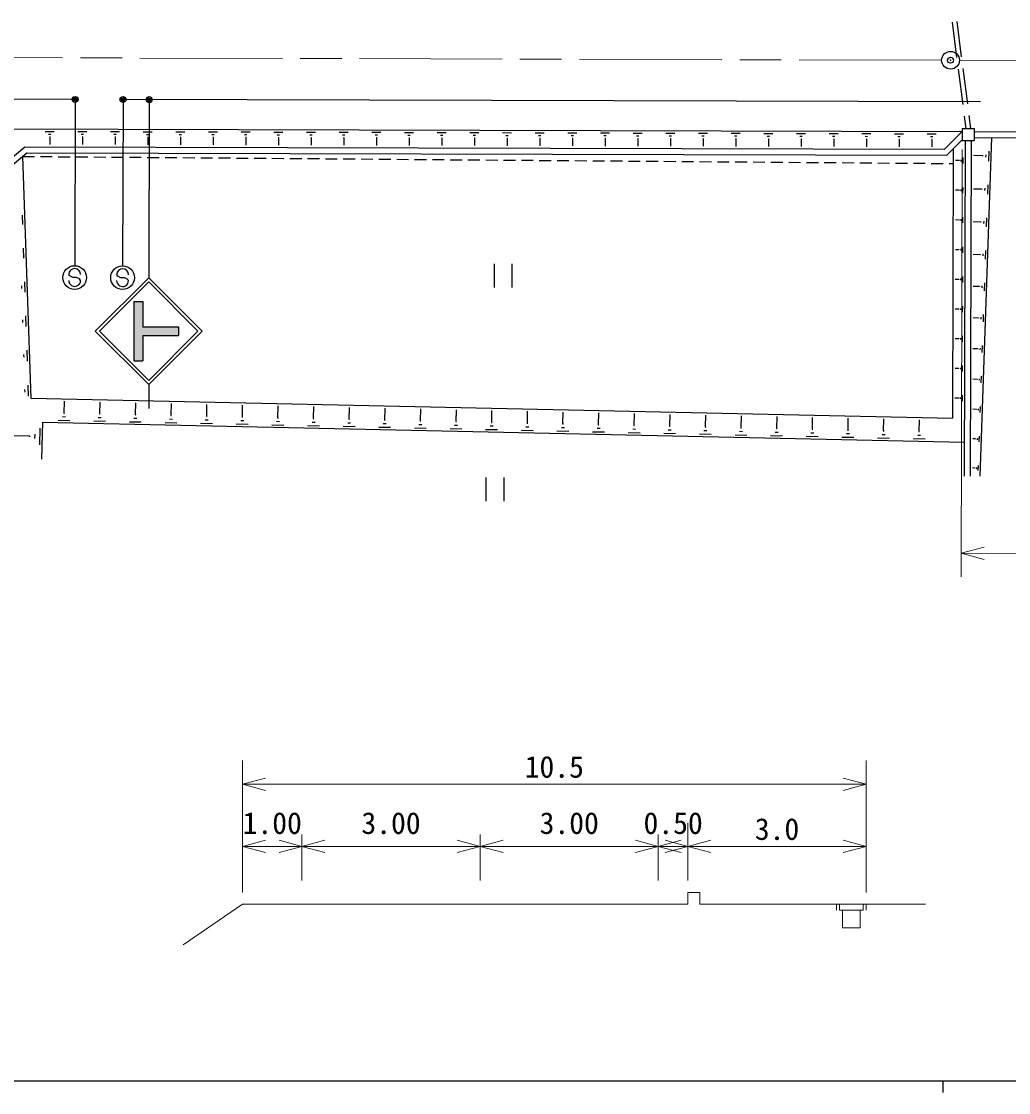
# Model space of a CAD drawing. Units: millimetres, scale not verified, with parts at other scales. Extents: x 40000 to 680000, y 20000 to 380000.
# Drawn here: x 190439 to 273543, y 204000 to 294194 of the extents above; entities that cross this region are included whole.
import ezdxf
from ezdxf.enums import TextEntityAlignment as Align

# ---------------------------------------------------------------- set-up
doc = ezdxf.new("R2010")
doc.units = ezdxf.units.MM
doc.header["$LTSCALE"] = 1000
doc.header["$PDMODE"] = 32
doc.header["$PDSIZE"] = 500
doc.linetypes.add('CHAIN', pattern=[18.5, 12, -1.5, 3.5, -1.5])
for name, color, linetype, lineweight in [('M-BGD', 7, 'Continuous', 25), ('M-BMK', 2, 'CHAIN', 13), ('M-BMK-SRVR', 3, 'Continuous', 25), ('M-STR-HTXT', 7, 'Continuous', 13), ('M-STR-STRC', 7, 'Continuous', 25), ('M-TTL-BAND', 7, 'Continuous', 25)]:
    doc.layers.add(name, color=color, linetype=linetype, lineweight=lineweight)
doc.styles.add('ＭＳ ゴシック', font='')
doc.styles.get('ＭＳ ゴシック').set_extended_font_data('MS Gothic')

msp = doc.modelspace()

# ---------------------------------------------------------------- hatches: boundary and pattern name
at = {"layer": 'M-STR-STRC'}
msp.add_hatch(color=256, dxfattribs=at).paths.add_polyline_path([(199904, 270610), (200654, 270610), (200654, 268485), (203654, 268485), (203654, 267735), (200654, 267735), (200654, 265610), (199904, 265610)])

# ---------------------------------------------------------------- linework, layer by layer
at = {"layer": 'M-BGD'}
for p, q in [((268786, 294143), (269169, 291167)), ((269183, 294194), (269565, 291218)), ((269296, 290176), (269679, 287200)), ((269693, 290227), (270075, 287251)), ((194811, 287627), (171167, 287693)), ((271189, 287417), (199145, 287616)), ((269806, 286208), (269939, 285170)), ((270203, 286259), (270343, 285169)), ((157643, 285230), (269642, 284921)), ((269643, 285171), (269640, 284171)), ((269643, 285171), (270643, 285169)), ((270643, 285169), (270640, 284169)), ((192447, 284934), (193197, 284932)), ((192728, 284708), (192916, 284708)), ((192798, 284483), (192845, 284483)), ((192821, 284483), (192819, 283833)), ((195197, 284926), (195947, 284924)), ((195478, 284701), (195666, 284700)), ((195548, 284475), (195595, 284475)), ((195571, 284475), (195569, 283825)), ((197947, 284919), (198697, 284917)), ((198228, 284693), (198416, 284693)), ((198298, 284468), (198345, 284468)), ((198321, 284468), (198319, 283818)), ((200697, 284911), (201447, 284909)), ((200978, 284685), (201166, 284685)), ((201048, 284460), (201095, 284460)), ((201071, 284460), (201069, 283810)), ((203447, 284904), (204197, 284902)), ((203728, 284678), (203916, 284677)), ((203798, 284453), (203845, 284453)), ((203821, 284453), (203819, 283803)), ((206197, 284896), (206947, 284894)), ((206478, 284670), (206666, 284670)), ((206548, 284445), (206595, 284445)), ((206571, 284445), (206569, 283795)), ((208947, 284889), (209697, 284886)), ((209228, 284663), (209416, 284662)), ((209298, 284438), (209345, 284437)), ((209321, 284437), (209319, 283787)), ((211697, 284881), (212447, 284879)), ((211978, 284655), (212166, 284655)), ((212048, 284430), (212095, 284430)), ((212071, 284430), (212069, 283780)), ((214447, 284873), (215197, 284871)), ((214728, 284648), (214916, 284647)), ((214798, 284422), (214845, 284422)), ((214821, 284422), (214819, 283772)), ((217197, 284866), (217947, 284864)), ((217478, 284640), (217665, 284639)), ((217548, 284415), (217595, 284415)), ((217571, 284415), (217569, 283765)), ((219947, 284858), (220697, 284856)), ((220228, 284632), (220415, 284632)), ((220298, 284407), (220345, 284407)), ((220321, 284407), (220319, 283757)), ((222697, 284851), (223447, 284849)), ((222978, 284625), (223165, 284624)), ((223048, 284400), (223095, 284400)), ((223071, 284400), (223069, 283750)), ((225447, 284843), (226197, 284841)), ((225728, 284617), (225915, 284617)), ((225798, 284392), (225845, 284392)), ((225821, 284392), (225819, 283742)), ((228197, 284835), (228947, 284833)), ((228478, 284610), (228665, 284609)), ((228548, 284385), (228595, 284384)), ((228571, 284384), (228569, 283734)), ((230947, 284828), (231697, 284826)), ((231228, 284602), (231415, 284602)), ((231298, 284377), (231345, 284377)), ((231321, 284377), (231319, 283727)), ((233697, 284820), (234447, 284818)), ((233978, 284595), (234165, 284594)), ((234048, 284369), (234095, 284369)), ((234071, 284369), (234069, 283719)), ((236447, 284813), (237197, 284811)), ((236728, 284587), (236915, 284586)), ((236798, 284362), (236844, 284362)), ((236821, 284362), (236819, 283712)), ((239197, 284805), (239947, 284803)), ((239478, 284579), (239665, 284579)), ((239548, 284354), (239594, 284354)), ((239571, 284354), (239569, 283704)), ((241947, 284798), (242697, 284796)), ((242228, 284572), (242415, 284571)), ((242298, 284347), (242344, 284347)), ((242321, 284347), (242319, 283697)), ((244697, 284790), (245447, 284788)), ((244978, 284564), (245165, 284564)), ((245048, 284339), (245094, 284339)), ((245071, 284339), (245069, 283689)), ((247447, 284782), (248197, 284780)), ((247728, 284557), (247915, 284556)), ((247798, 284331), (247844, 284331)), ((247821, 284331), (247819, 283681)), ((250197, 284775), (250947, 284773)), ((250478, 284549), (250665, 284549)), ((250548, 284324), (250594, 284324)), ((250571, 284324), (250569, 283674)), ((252947, 284767), (253697, 284765)), ((253228, 284542), (253415, 284541)), ((253298, 284316), (253344, 284316)), ((253321, 284316), (253319, 283666)), ((255697, 284760), (256447, 284758)), ((255978, 284534), (256165, 284533)), ((256048, 284309), (256094, 284309)), ((256071, 284309), (256069, 283659)), ((258447, 284752), (259197, 284750)), ((258728, 284526), (258915, 284526)), ((258798, 284301), (258844, 284301)), ((258821, 284301), (258819, 283651)), ((261197, 284745), (261947, 284743)), ((261478, 284519), (261665, 284518)), ((261548, 284294), (261594, 284293)), ((261571, 284294), (261569, 283644)), ((263947, 284737), (264697, 284735)), ((264228, 284511), (264415, 284511)), ((264298, 284286), (264344, 284286)), ((264321, 284286), (264319, 283636)), ((266697, 284729), (267447, 284727)), ((266978, 284504), (267165, 284503)), ((267048, 284278), (267094, 284278)), ((267071, 284278), (267069, 283628)), ((268138, 283425), (269642, 284921)), ((268344, 282925), (269640, 284214)), ((269640, 284171), (270640, 284169)), ((269890, 284171), (269812, 255911)), ((270390, 284169), (270312, 255909)), ((270641, 284419), (317474, 284290)), ((270642, 284919), (317642, 284789)), ((271147, 255898), (272120, 284414)), ((189314, 282468), (190727, 283639)), ((190727, 283639), (268138, 283425)), ((268888, 283466), (268826, 260795)), ((271881, 283280), (271852, 282433)), ((189313, 281817), (190907, 283138)), ((190533, 282829), (191223, 262472)), ((190533, 282829), (191533, 282821)), ((190907, 283138), (268344, 282925)), ((192033, 282817), (193033, 282810)), ((193533, 282806), (194533, 282798)), ((195033, 282794), (196033, 282787)), ((196533, 282783), (197533, 282775)), ((198033, 282771), (199033, 282764)), ((199533, 282760), (200533, 282752)), ((201033, 282748), (202033, 282741)), ((202533, 282737), (203533, 282729)), ((204033, 282725), (205033, 282718)), ((205533, 282714), (206533, 282706)), ((207033, 282703), (208033, 282695)), ((208533, 282691), (209533, 282683)), ((210033, 282680), (211033, 282672)), ((211533, 282668), (212533, 282660)), ((213033, 282657), (214033, 282649)), ((214532, 282645), (215532, 282638)), ((216032, 282634), (217032, 282626)), ((217532, 282622), (218532, 282615)), ((219032, 282611), (220032, 282603)), ((220532, 282599), (221532, 282592)), ((222032, 282588), (223032, 282580)), ((223532, 282576), (224532, 282569)), ((225032, 282565), (226032, 282557)), ((226532, 282553), (227532, 282546)), ((228032, 282542), (229032, 282534)), ((229532, 282530), (230532, 282523)), ((231032, 282519), (232032, 282511)), ((232532, 282508), (233532, 282500)), ((234032, 282496), (235032, 282488)), ((235532, 282485), (236532, 282477)), ((237032, 282473), (238032, 282465)), ((238532, 282462), (239532, 282454)), ((240032, 282450), (241032, 282443)), ((241532, 282439), (242532, 282431)), ((243032, 282427), (244032, 282420)), ((244532, 282416), (245532, 282408)), ((246032, 282404), (247032, 282397)), ((247532, 282393), (248531, 282385)), ((249031, 282381), (250031, 282374)), ((250531, 282370), (251531, 282362)), ((252031, 282358), (253031, 282351)), ((253531, 282347), (254531, 282339)), ((255031, 282335), (256031, 282328)), ((256531, 282324), (257531, 282316)), ((258031, 282313), (259031, 282305)), ((269385, 282473), (269085, 282474)), ((269385, 282489), (269385, 282458)), ((269536, 282535), (269535, 282410)), ((269686, 282722), (269685, 282222)), ((271359, 282874), (270586, 282900)), ((271360, 282901), (271358, 282848)), ((271616, 282971), (271609, 282760)), ((259531, 282301), (260531, 282293)), ((261031, 282290), (262031, 282282)), ((262531, 282278), (263531, 282270)), ((264031, 282267), (265031, 282259)), ((265531, 282255), (266531, 282248)), ((267031, 282244), (268031, 282236)), ((268531, 282232), (268885, 282230)), ((269378, 279973), (269078, 279974)), ((269379, 279989), (269378, 279958)), ((269529, 280035), (269528, 279910)), ((269679, 280222), (269678, 279722)), ((271289, 280057), (270579, 280081)), ((271290, 280082), (271289, 280032)), ((271533, 280149), (271527, 279948)), ((271784, 280441), (271757, 279639)), ((190500, 277888), (190527, 277092)), ((269372, 277473), (269072, 277474)), ((269372, 277489), (269372, 277458)), ((269522, 277535), (269521, 277410)), ((269672, 277722), (269671, 277222)), ((271221, 277283), (270571, 277305)), ((271222, 277307), (271220, 277259)), ((271452, 277370), (271445, 277180)), ((271689, 277647), (271663, 276888)), ((269665, 275222), (269664, 274722)), ((190595, 275089), (190623, 274262)), ((269365, 274973), (269065, 274974)), ((269365, 274989), (269365, 274958)), ((269515, 275035), (269515, 274910)), ((271154, 274552), (270564, 274572)), ((271155, 274575), (271153, 274530)), ((271371, 274634), (271365, 274456)), ((271595, 274895), (271571, 274180)), ((230228, 273793), (230228, 271793)), ((231728, 273793), (231728, 271793)), ((269358, 272473), (269058, 272474)), ((269358, 272489), (269358, 272458)), ((269508, 272535), (269508, 272410)), ((269659, 272722), (269657, 272222)), ((190445, 271928), (190452, 271713)), ((190691, 272258), (190720, 271400)), ((271088, 271864), (270556, 271882)), ((271088, 271885), (271087, 271843)), ((271292, 271941), (271287, 271773)), ((271503, 272187), (271480, 271514)), ((269351, 269973), (269051, 269974)), ((269351, 269989), (269351, 269958)), ((269501, 270035), (269501, 269910)), ((269652, 270222), (269650, 269722)), ((190533, 269054), (190540, 268832)), ((190788, 269397), (190818, 268507)), ((271023, 269218), (270549, 269234)), ((271023, 269238), (271022, 269198)), ((271214, 269290), (271209, 269133)), ((271412, 269521), (271390, 268890)), ((269344, 267473), (269044, 267474)), ((269344, 267489), (269344, 267458)), ((269494, 267535), (269494, 267410)), ((269645, 267722), (269643, 267222)), ((190622, 266149), (190629, 265919)), ((190886, 266504), (190917, 265583)), ((270958, 266613), (270542, 266627)), ((270959, 266631), (270958, 266594)), ((271138, 266680), (271133, 266533)), ((271322, 266896), (271302, 266306)), ((269638, 265222), (269636, 264722)), ((269337, 264973), (269037, 264974)), ((269337, 264989), (269337, 264958)), ((269487, 265035), (269487, 264910)), ((271234, 264312), (271215, 263762)), ((190985, 263579), (191017, 262626)), ((270895, 264048), (270535, 264060)), ((270896, 264065), (270895, 264031)), ((271062, 264111), (271058, 263974)), ((190711, 263212), (190719, 262974)), ((191223, 262472), (268826, 260795)), ((269330, 262473), (269030, 262474)), ((269330, 262489), (269330, 262458)), ((269480, 262535), (269480, 262410)), ((269631, 262722), (269630, 262222)), ((194041, 261211), (194062, 262211)), ((197040, 261146), (197062, 262146)), ((200039, 261081), (200061, 262081)), ((203039, 261016), (203060, 262016)), ((206038, 260952), (206060, 261951)), ((209037, 260887), (209059, 261887)), ((212037, 260822), (212058, 261822)), ((215036, 260757), (215057, 261757)), ((218035, 260692), (218057, 261692)), ((221034, 260627), (221056, 261627)), ((270988, 261582), (270984, 261455)), ((271147, 261768), (271130, 261258)), ((193909, 260914), (194159, 260908)), ((194010, 261212), (194072, 261210)), ((196909, 260849), (197159, 260843)), ((197009, 261147), (197071, 261145)), ((199908, 260784), (200158, 260779)), ((200008, 261082), (200071, 261081)), ((202907, 260719), (203157, 260714)), ((203007, 261017), (203070, 261016)), ((206007, 260952), (206069, 260951)), ((209006, 260887), (209068, 260886)), ((212005, 260823), (212068, 260821)), ((215005, 260758), (215067, 260756)), ((218004, 260693), (218066, 260692)), ((224034, 260563), (224055, 261562)), ((227033, 260498), (227055, 261498)), ((230032, 260433), (230054, 261433)), ((233032, 260368), (233053, 261368)), ((236031, 260303), (236053, 261303)), ((239030, 260239), (239052, 261238)), ((242030, 260174), (242051, 261174)), ((245029, 260109), (245050, 261109)), ((248028, 260044), (248050, 261044)), ((251027, 259979), (251049, 260979)), ((254027, 259914), (254048, 260914)), ((257026, 259850), (257048, 260849)), ((260025, 259785), (260047, 260785)), ((263025, 259720), (263046, 260720)), ((270833, 261523), (270528, 261534)), ((270834, 261539), (270833, 261508)), ((191999, 259955), (191968, 258535)), ((192210, 260450), (192142, 257321)), ((192210, 260450), (269820, 258773)), ((193528, 260622), (194528, 260600)), ((196527, 260557), (197527, 260535)), ((199526, 260492), (200526, 260471)), ((202526, 260427), (203526, 260406)), ((205525, 260363), (206525, 260341)), ((205906, 260654), (206156, 260649)), ((208524, 260298), (209524, 260276)), ((208906, 260590), (209156, 260584)), ((211524, 260233), (212523, 260211)), ((211905, 260525), (212155, 260519)), ((214523, 260168), (215523, 260146)), ((214904, 260460), (215154, 260455)), ((217522, 260103), (218522, 260082)), ((217904, 260395), (218154, 260390)), ((220522, 260038), (221521, 260017)), ((220903, 260330), (221153, 260325)), ((221003, 260628), (221066, 260627)), ((223521, 259974), (224521, 259952)), ((223902, 260265), (224152, 260260)), ((224002, 260563), (224065, 260562)), ((226520, 259909), (227520, 259887)), ((226902, 260201), (227152, 260195)), ((227002, 260499), (227064, 260497)), ((229519, 259844), (230519, 259822)), ((229901, 260136), (230151, 260130)), ((230001, 260434), (230064, 260432)), ((232519, 259779), (233519, 259758)), ((232900, 260071), (233150, 260066)), ((233000, 260369), (233063, 260368)), ((235899, 260006), (236149, 260001)), ((236000, 260304), (236062, 260303)), ((238899, 259941), (239149, 259936)), ((238999, 260239), (239061, 260238)), ((241898, 259877), (242148, 259871)), ((241998, 260174), (242061, 260173)), ((244897, 259812), (245147, 259806)), ((244998, 260110), (245060, 260108)), ((247997, 260045), (248059, 260043)), ((250996, 259980), (251059, 259979)), ((253995, 259915), (254058, 259914)), ((256995, 259850), (257057, 259849)), ((259994, 259786), (260057, 259784)), ((266024, 259655), (266046, 260655)), ((191131, 259263), (189565, 259297)), ((191132, 259308), (191130, 259219)), ((191561, 259432), (191553, 259077)), ((235518, 259714), (236518, 259693)), ((238517, 259650), (239517, 259628)), ((241517, 259585), (242516, 259563)), ((244516, 259520), (245516, 259498)), ((247515, 259455), (248515, 259433)), ((247897, 259747), (248147, 259741)), ((250515, 259390), (251514, 259369)), ((250896, 259682), (251146, 259677)), ((253514, 259325), (254514, 259304)), ((253895, 259617), (254145, 259612)), ((256513, 259261), (257513, 259239)), ((256895, 259552), (257145, 259547)), ((259512, 259196), (260512, 259174)), ((259894, 259488), (260144, 259482)), ((262512, 259131), (263512, 259109)), ((262893, 259423), (263143, 259417)), ((262993, 259721), (263056, 259719)), ((265511, 259066), (266511, 259045)), ((265892, 259358), (266142, 259353)), ((265993, 259656), (266055, 259655)), ((270772, 259038), (270521, 259047)), ((270772, 259053), (270771, 259023)), ((270915, 259092), (270911, 258974)), ((271062, 259263), (271046, 258793)), ((270712, 256591), (270514, 256598)), ((270712, 256605), (270711, 256578)), ((270843, 256641), (270839, 256533)), ((270978, 256798), (270963, 256367)), ((229548, 255789), (229548, 253789)), ((231048, 255789), (231048, 253789))]:
    msp.add_line(p, q, dxfattribs=at)
at = {"layer": 'M-BMK'}
for p, q in [((267909, 290926), (169409, 291197)), ((367908, 290651), (269409, 290922))]:
    msp.add_line(p, q, dxfattribs=at)
at = {"layer": 'M-BMK-SRVR'}
msp.add_circle((268659, 290924), 750, dxfattribs=at)
msp.add_point((268659, 290924), dxfattribs=at)
at = {"layer": 'M-STR-HTXT'}
for p, q in [((269638, 283421), (269539, 247421)), ((271478, 249934), (269544, 249421)), ((317544, 249289), (269544, 249421)), ((269544, 249421), (271475, 248898)), ((209055, 220859), (209055, 231964)), ((261555, 220859), (261555, 231964)), ((210987, 230481), (209055, 229964)), ((261555, 229964), (259624, 230481)), ((209055, 229964), (261555, 229964)), ((209055, 229964), (210987, 229446)), ((259624, 229446), (261555, 229964)), ((246555, 221859), (246555, 226726)), ((214055, 221859), (214055, 225726)), ((229055, 221859), (229055, 225726)), ((244055, 221859), (244055, 225726)), ((209055, 224726), (210987, 225243)), ((209055, 224726), (214055, 224726)), ((209055, 224726), (210987, 224208)), ((214055, 224726), (212124, 225243)), ((214055, 224726), (212124, 224208)), ((214055, 224726), (215987, 225243)), ((214055, 224726), (229055, 224726)), ((214055, 224726), (215987, 224208)), ((229055, 224726), (227124, 225243)), ((229055, 224726), (227124, 224208)), ((229055, 224726), (230987, 225243)), ((229055, 224726), (244055, 224726)), ((229055, 224726), (230987, 224208)), ((244055, 224726), (242124, 225243)), ((244055, 224726), (242124, 224208)), ((244055, 224726), (245987, 225243)), ((244055, 224726), (246555, 224726)), ((244055, 224726), (245987, 224208)), ((246555, 224726), (244624, 225243)), ((246555, 224726), (244624, 224208)), ((248487, 225243), (246555, 224726)), ((246555, 224726), (261555, 224726)), ((246555, 224726), (248487, 224208)), ((261555, 224726), (259624, 225243)), ((259624, 224208), (261555, 224726)), ((209055, 219859), (204043, 216431)), ((247555, 219859), (261555, 219859)), ((259055, 219859), (259055, 219359)), ((259305, 219859), (259305, 219359)), ((259305, 219359), (261305, 219359)), ((259555, 219359), (259555, 217859)), ((261055, 219359), (261055, 217859)), ((261305, 219859), (261305, 219359)), ((261555, 219859), (266555, 219859)), ((261555, 219859), (261555, 219359)), ((259555, 217859), (261055, 217859))]:
    msp.add_line(p, q, dxfattribs=at)
msp.add_lwpolyline([(209055, 219859), (214055, 219859), (229055, 219859), (244055, 219859), (246555, 219859), (246555, 220859), (247555, 220859), (247555, 219859), (258705, 219859)], dxfattribs=at)
at = {"layer": 'M-STR-STRC'}
for p, q in [((194960, 287477), (194922, 273627)), ((198994, 287466), (198956, 273616)), ((201194, 287460), (201154, 272610)), ((194524, 272768), (194425, 272886)), ((194769, 272628), (194524, 272768)), ((195070, 272626), (194769, 272628)), ((195315, 272514), (195070, 272626)), ((195421, 272378), (195315, 272514)), ((196654, 268110), (201154, 272610)), ((198558, 272756), (198459, 272875)), ((198803, 272617), (198558, 272756)), ((199104, 272615), (198803, 272617)), ((199349, 272503), (199104, 272615)), ((199455, 272367), (199349, 272503)), ((205654, 268110), (201154, 272610)), ((197007, 268110), (201154, 272256)), ((205300, 268110), (201154, 272256)), ((199904, 270610), (199904, 265610)), ((199904, 270610), (200654, 270610)), ((200654, 270610), (200654, 268485)), ((196654, 268110), (201154, 263610)), ((197007, 268110), (201154, 263963)), ((200654, 268485), (203654, 268485)), ((201154, 263610), (205654, 268110)), ((201154, 263963), (205300, 268110)), ((203654, 268485), (203654, 267735)), ((200654, 267735), (203654, 267735)), ((200654, 267735), (200654, 265610)), ((199904, 265610), (200654, 265610)), ((201154, 263610), (201154, 261610))]:
    msp.add_line(p, q, dxfattribs=at)
for centre, radius in [((194961, 287627), 150), ((194961, 287627), 120), ((198995, 287616), 150), ((198995, 287616), 120), ((201195, 287610), 150), ((201195, 287610), 120), ((194961, 287627), 90), ((194961, 287627), 60), ((194961, 287627), 30), ((198995, 287616), 90), ((198995, 287616), 60), ((198995, 287616), 30), ((201195, 287610), 90), ((201195, 287610), 60), ((201195, 287610), 30), ((194919, 272627), 1000), ((198954, 272616), 1000)]:
    msp.add_circle(centre, radius, dxfattribs=at)
for centre, start, end in [((194925, 272882), 359.55488, 179.55488), ((198959, 272871), 359.55488, 179.55488), ((194921, 272382), 179.55488, 359.55488), ((198955, 272371), 179.55488, 359.55488)]:
    msp.add_arc(centre, 500, start, end, dxfattribs=at)
for p in [(194961, 287627), (198995, 287616), (201195, 287610)]:
    msp.add_point(p, dxfattribs=at)
at = {"layer": 'M-TTL-BAND'}
for p, q in [((40000, 205000), (579000, 205000)), ((268000, 205000), (268000, 204000))]:
    msp.add_line(p, q, dxfattribs=at)

# ---------------------------------------------------------------- texts
at = {"layer": 'M-STR-HTXT', "style": 'ＭＳ ゴシック'}
for s, p in [('10.5', (232805, 229964)), ('3.0', (252180, 224726))]:
    msp.add_text(s, height=1833, dxfattribs=at).set_placement(p, align=Align.BOTTOM_LEFT)
for s, p in [('1.00', (211555, 225226)), ('3.00', (221555, 225226)), ('3.00', (236555, 225226)), ('0.50', (245305, 225226))]:
    msp.add_text(s, height=1833, dxfattribs=at).set_placement(p, align=Align.BOTTOM_CENTER)

doc.saveas('drawing.dxf')
